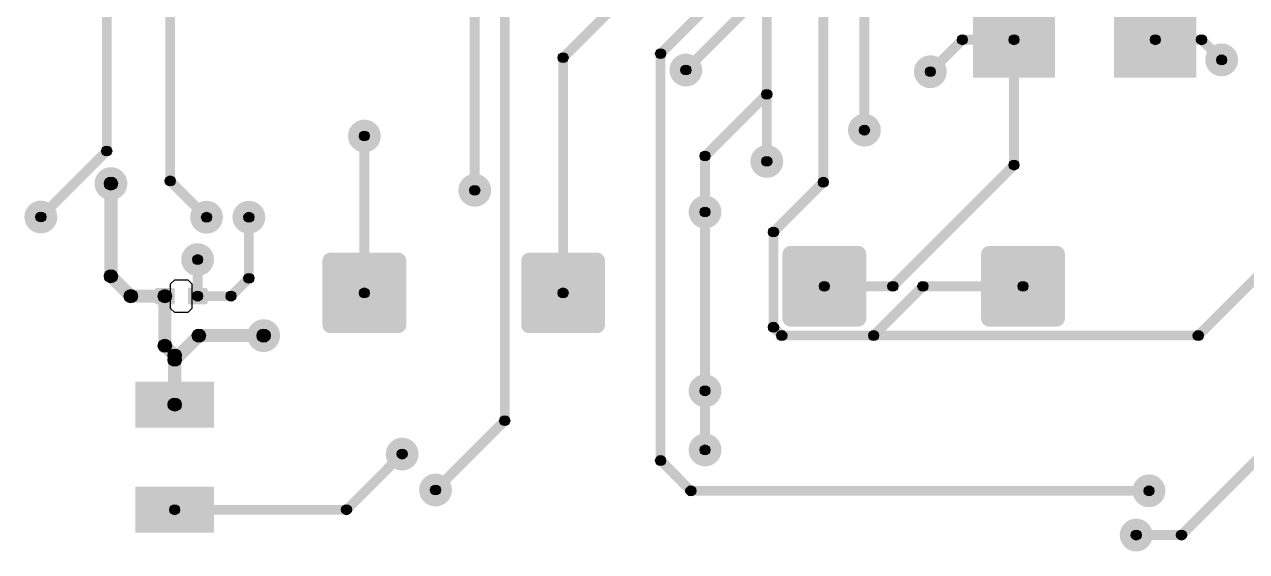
# Model space of a CAD drawing. Header units: millimetres. Extents: x 0 to 3.58, y 0 to 2.95.
# Drawn here: x 1.34 to 2.804, y 0.076 to 0.707 of the extents above; entities that cross this region are included whole.
import ezdxf

# ---------------------------------------------------------------- set-up
doc = ezdxf.new("R2010")
doc.units = ezdxf.units.MM
doc.header["$MEASUREMENT"] = 0
doc.layers.add('TopLayer', color=1, linetype='Continuous')
doc.layers.add('ViaHoleLayer', color=16, linetype='Continuous')

# ---------------------------------------------------------------- blocks, each defined once
blk = doc.blocks.new('DIODE__SMB_11')
at = {"layer": 'TopLayer'}
for points in [[(-0.1339, 0.0453), (-0.0354, 0.0453), (-0.0354, -0.0453), (-0.1339, -0.0453)], [(0.0354, 0.0453), (0.1339, 0.0453), (0.1339, -0.0453), (0.0354, -0.0453)]]:
    blk.add_hatch(color=1, dxfattribs=at).paths.add_polyline_path(points)
blk = doc.blocks.new('CAPMP7343X310N_14')
at = {"layer": 'TopLayer'}
h = blk.add_hatch(color=1, dxfattribs=at)
edge = h.paths.add_edge_path()
edge.add_arc((-0.1596, -0.0386), 0.00965, 180, 270)
edge.add_line((-0.1596, -0.0482), (-0.0785, -0.0482))
edge.add_arc((-0.0785, -0.0386), 0.00965, 270, 360)
edge.add_line((-0.0689, -0.0386), (-0.0689, 0.0386))
edge.add_arc((-0.0785, 0.0386), 0.00965, 0, 90)
edge.add_line((-0.0785, 0.0482), (-0.1596, 0.0482))
edge.add_arc((-0.1596, 0.0386), 0.00965, 90, 180)
edge.add_line((-0.1693, 0.0386), (-0.1693, -0.0386))
h = blk.add_hatch(color=1, dxfattribs=at)
edge = h.paths.add_edge_path()
edge.add_arc((0.0785, -0.0386), 0.00965, 180, 270)
edge.add_line((0.0785, -0.0482), (0.1596, -0.0482))
edge.add_arc((0.1596, -0.0386), 0.00965, 270, 360)
edge.add_line((0.1693, -0.0386), (0.1693, 0.0386))
edge.add_arc((0.1596, 0.0386), 0.00965, 0, 90)
edge.add_line((0.1596, 0.0482), (0.0785, 0.0482))
edge.add_arc((0.0785, 0.0386), 0.00965, 90, 180)
edge.add_line((0.0689, 0.0386), (0.0689, -0.0386))
blk = doc.blocks.new('CAPMP7343X310N_15')
at = {"layer": 'TopLayer'}
h = blk.add_hatch(color=1, dxfattribs=at)
edge = h.paths.add_edge_path()
edge.add_arc((-0.1596, -0.0386), 0.00965, 180, 270)
edge.add_line((-0.1596, -0.0482), (-0.0785, -0.0482))
edge.add_arc((-0.0785, -0.0386), 0.00965, 270, 360)
edge.add_line((-0.0689, -0.0386), (-0.0689, 0.0386))
edge.add_arc((-0.0785, 0.0386), 0.00965, 0, 90)
edge.add_line((-0.0785, 0.0482), (-0.1596, 0.0482))
edge.add_arc((-0.1596, 0.0386), 0.00965, 90, 180)
edge.add_line((-0.1693, 0.0386), (-0.1693, -0.0386))
h = blk.add_hatch(color=1, dxfattribs=at)
edge = h.paths.add_edge_path()
edge.add_arc((0.0785, -0.0386), 0.00965, 180, 270)
edge.add_line((0.0785, -0.0482), (0.1596, -0.0482))
edge.add_arc((0.1596, -0.0386), 0.00965, 270, 360)
edge.add_line((0.1693, -0.0386), (0.1693, 0.0386))
edge.add_arc((0.1596, 0.0386), 0.00965, 0, 90)
edge.add_line((0.1596, 0.0482), (0.0785, 0.0482))
edge.add_arc((0.0785, 0.0386), 0.00965, 90, 180)
edge.add_line((0.0689, 0.0386), (0.0689, -0.0386))
blk = doc.blocks.new('CAP__TANTAL_B_72')
at = {"layer": 'TopLayer'}
for points in [[(-0.0906, 0.0472), (-0.0354, 0.0472), (-0.0354, -0.0472), (-0.0906, -0.0472)], [(0.0354, 0.0472), (0.0905, 0.0472), (0.0905, -0.0472), (0.0354, -0.0472)]]:
    blk.add_hatch(color=1, dxfattribs=at).paths.add_polyline_path(points)
blk = doc.blocks.new('CAPC1005X55N_73')
at = {"layer": 'TopLayer'}
h = blk.add_hatch(color=1, dxfattribs=at)
edge = h.paths.add_edge_path()
edge.add_arc((-0.0295, -0.0079), 0.00197, 180, 270)
edge.add_line((-0.0295, -0.0098), (-0.0098, -0.0098))
edge.add_arc((-0.0098, -0.0079), 0.00197, 270, 360)
edge.add_line((-0.0079, -0.0079), (-0.0079, 0.0079))
edge.add_arc((-0.0098, 0.0079), 0.00197, 0, 90)
edge.add_line((-0.0098, 0.0098), (-0.0295, 0.0098))
edge.add_arc((-0.0295, 0.0079), 0.00197, 90, 180)
edge.add_line((-0.0315, 0.0079), (-0.0315, -0.0079))
h = blk.add_hatch(color=1, dxfattribs=at)
edge = h.paths.add_edge_path()
edge.add_arc((0.0098, -0.0079), 0.00197, 180, 270)
edge.add_line((0.0098, -0.0098), (0.0295, -0.0098))
edge.add_arc((0.0295, -0.0079), 0.00197, 270, 360)
edge.add_line((0.0315, -0.0079), (0.0315, 0.0079))
edge.add_arc((0.0295, 0.0079), 0.00197, 0, 90)
edge.add_line((0.0295, 0.0098), (0.0098, 0.0098))
edge.add_arc((0.0098, 0.0079), 0.00197, 90, 180)
edge.add_line((0.0079, 0.0079), (0.0079, -0.0079))
for p, q in [((-0.0128, 0.0148), (-0.0079, 0.0197)), ((-0.0128, -0.0148), (-0.0128, 0.0148)), ((-0.0079, 0.0197), (0.0079, 0.0197)), ((0.0079, 0.0197), (0.0128, 0.0148)), ((0.0128, 0.0148), (0.0128, -0.0148)), ((-0.0079, -0.0197), (-0.0128, -0.0148)), ((0.0079, -0.0197), (-0.0079, -0.0197)), ((0.0128, -0.0148), (0.0079, -0.0197))]:
    blk.add_line(p, q, dxfattribs=at)

msp = doc.modelspace()

# ---------------------------------------------------------------- hatches: boundary and pattern name
at = {"layer": 'TopLayer'}
for points in [[(1.4442, 0.5557), (1.4324, 0.5557), (1.4324, 1.2857), (1.4442, 1.2857)], [(1.9212, 0.2327), (1.9094, 0.2327), (1.9094, 1.0377), (1.9212, 1.0377)], [(1.8852, 0.5087), (1.8734, 0.5087), (1.8734, 0.9797), (1.8852, 0.9797)], [(2.2352, 0.6237), (2.2234, 0.6237), (2.2234, 0.9337), (2.2352, 0.9337)], [(2.687, 0.8075), (2.6988, 0.8077), (2.7008, 0.6891), (2.689, 0.6889)], [(1.9894, 0.6634), (1.9811, 0.6718), (2.0931, 0.7838), (2.1015, 0.7755)], [(2.303, 0.5184), (2.2911, 0.5184), (2.2911, 0.7797), (2.303, 0.7797)], [(2.1062, 0.6682), (2.0978, 0.6765), (2.1728, 0.7515), (2.1812, 0.7432)], [(1.5202, 0.5199), (1.5084, 0.5199), (1.5084, 0.7427), (1.5202, 0.7427)], [(2.3522, 0.5807), (2.3404, 0.5807), (2.3404, 0.7347), (2.3522, 0.7347)], [(2.1365, 0.6485), (2.1281, 0.6568), (2.2011, 0.7298), (2.2095, 0.7215)], [(2.4295, 0.6465), (2.4211, 0.6548), (2.4595, 0.6932), (2.4678, 0.6848)], [(2.4636, 0.6831), (2.4636, 0.6949), (2.5256, 0.6949), (2.5256, 0.6831)], [(2.5315, 0.5389), (2.5197, 0.5389), (2.5197, 0.689), (2.5315, 0.689)], [(2.6949, 0.6831), (2.6949, 0.6949), (2.7503, 0.6949), (2.7503, 0.6831)], [(2.7461, 0.6848), (2.7545, 0.6932), (2.7786, 0.669), (2.7703, 0.6607)], [(1.9911, 0.3858), (1.9793, 0.3858), (1.9793, 0.6676), (1.9911, 0.6676)], [(2.1079, 0.185), (2.0961, 0.185), (2.0961, 0.6724), (2.1079, 0.6724)], [(2.1595, 0.5455), (2.1511, 0.5538), (2.2251, 0.6278), (2.2335, 0.6195)], [(2.2352, 0.5433), (2.2234, 0.5433), (2.2234, 0.6237), (2.2352, 0.6237)], [(1.753, 0.3858), (1.7411, 0.3858), (1.7411, 0.5737), (1.753, 0.5737)], [(1.3635, 0.4725), (1.3551, 0.4808), (1.4341, 0.5598), (1.4425, 0.5515)], [(2.1612, 0.4827), (2.1494, 0.4827), (2.1494, 0.5497), (2.1612, 0.5497)], [(2.3845, 0.3895), (2.3762, 0.3979), (2.5214, 0.5431), (2.5298, 0.5348)], [(1.4512, 0.4057), (1.4354, 0.4057), (1.4354, 0.5167), (1.4512, 0.5167)], [(1.5101, 0.5158), (1.5185, 0.5241), (1.5621, 0.4806), (1.5537, 0.4722)], [(2.2415, 0.4545), (2.2331, 0.4628), (2.2929, 0.5226), (2.3012, 0.5142)], [(1.6145, 0.4033), (1.6027, 0.4033), (1.6027, 0.4764), (1.6145, 0.4764)], [(2.1612, 0.2685), (2.1494, 0.2685), (2.1494, 0.4827), (2.1612, 0.4827)], [(2.2432, 0.3447), (2.2314, 0.3447), (2.2314, 0.4587), (2.2432, 0.4587)], [(2.7505, 0.3305), (2.7421, 0.3388), (2.8505, 0.4472), (2.8588, 0.4388)], [(1.5532, 0.3819), (1.5413, 0.3819), (1.5413, 0.4257), (1.5532, 0.4257)], [(1.4378, 0.4001), (1.4489, 0.4112), (1.4727, 0.3875), (1.4615, 0.3763)], [(1.5914, 0.3777), (1.583, 0.3861), (1.6044, 0.4075), (1.6128, 0.3991)], [(2.2982, 0.3878), (2.2982, 0.3996), (2.3804, 0.3996), (2.3804, 0.3878)], [(2.3615, 0.3305), (2.3531, 0.3388), (2.4122, 0.3979), (2.4205, 0.3895)], [(2.4164, 0.3878), (2.4164, 0.3996), (2.5364, 0.3996), (2.5364, 0.3878)], [(1.4671, 0.374), (1.4671, 0.3898), (1.5079, 0.3898), (1.5079, 0.374)], [(1.5157, 0.3225), (1.5, 0.3225), (1.5, 0.3819), (1.5157, 0.3819)], [(1.5472, 0.376), (1.5472, 0.3878), (1.5872, 0.3878), (1.5872, 0.376)], [(1.5253, 0.3001), (1.5141, 0.3112), (1.5431, 0.3402), (1.5542, 0.3291)], [(1.5487, 0.3268), (1.5487, 0.3425), (1.6263, 0.3425), (1.6263, 0.3268)], [(2.2331, 0.3405), (2.2415, 0.3488), (2.2515, 0.3388), (2.2431, 0.3305)], [(2.2473, 0.3288), (2.2473, 0.3406), (2.3573, 0.3406), (2.3573, 0.3288)], [(2.3573, 0.3288), (2.3573, 0.3406), (2.7463, 0.3406), (2.7463, 0.3288)], [(1.5023, 0.3169), (1.5134, 0.328), (1.5253, 0.3162), (1.5141, 0.3051)], [(1.5276, 0.3057), (1.5118, 0.3057), (1.5118, 0.3107), (1.5276, 0.3107)], [(1.5276, 0.252), (1.5118, 0.252), (1.5118, 0.3057), (1.5276, 0.3057)], [(2.1612, 0.1977), (2.1494, 0.1977), (2.1494, 0.2685), (2.1612, 0.2685)], [(1.8365, 0.1455), (1.8281, 0.1538), (1.9111, 0.2368), (1.9195, 0.2285)], [(2.7305, 0.0915), (2.7221, 0.0998), (2.8713, 0.249), (2.8796, 0.2406)], [(1.7298, 0.1218), (1.7215, 0.1302), (1.7881, 0.1968), (1.7965, 0.1885)], [(2.0978, 0.1808), (2.1062, 0.1892), (2.1425, 0.1528), (2.1341, 0.1445)], [(2.1383, 0.1428), (2.1383, 0.1546), (2.6873, 0.1546), (2.6873, 0.1428)], [(1.5197, 0.1201), (1.5197, 0.1319), (1.7256, 0.1319), (1.7256, 0.1201)], [(2.672, 0.0898), (2.672, 0.1016), (2.7263, 0.1016), (2.7263, 0.0898)]]:
    msp.add_hatch(color=1, dxfattribs=at).paths.add_polyline_path(points)
h = msp.add_hatch(color=1, dxfattribs=at)
edge = h.paths.add_edge_path()
edge.add_arc((2.4636, 0.689), 0.00591, 0, 360)
h = msp.add_hatch(color=1, dxfattribs=at)
edge = h.paths.add_edge_path()
edge.add_arc((2.4636, 0.689), 0.00591, 0, 360)
h = msp.add_hatch(color=1, dxfattribs=at)
edge = h.paths.add_edge_path()
edge.add_arc((2.5256, 0.689), 0.00591, 0, 360)
h = msp.add_hatch(color=1, dxfattribs=at)
edge = h.paths.add_edge_path()
edge.add_arc((2.5256, 0.689), 0.00591, 0, 360)
h = msp.add_hatch(color=1, dxfattribs=at)
edge = h.paths.add_edge_path()
edge.add_arc((2.6949, 0.689), 0.00591, 0, 360)
h = msp.add_hatch(color=1, dxfattribs=at)
edge = h.paths.add_edge_path()
edge.add_arc((2.6949, 0.689), 0.00591, 0, 360)
h = msp.add_hatch(color=1, dxfattribs=at)
edge = h.paths.add_edge_path()
edge.add_arc((2.7503, 0.689), 0.00591, 0, 360)
h = msp.add_hatch(color=1, dxfattribs=at)
edge = h.paths.add_edge_path()
edge.add_arc((2.7503, 0.689), 0.00591, 0, 360)
h = msp.add_hatch(color=1, dxfattribs=at)
edge = h.paths.add_edge_path()
edge.add_arc((2.102, 0.6724), 0.00591, 0, 360)
h = msp.add_hatch(color=1, dxfattribs=at)
edge = h.paths.add_edge_path()
edge.add_arc((2.102, 0.6724), 0.00591, 0, 360)
h = msp.add_hatch(color=1, dxfattribs=at)
edge = h.paths.add_edge_path()
edge.add_arc((2.7744, 0.6649), 0.0197, 0, 360)
h = msp.add_hatch(color=1, dxfattribs=at)
edge = h.paths.add_edge_path()
edge.add_arc((1.9852, 0.6676), 0.00591, 0, 360)
h = msp.add_hatch(color=1, dxfattribs=at)
edge = h.paths.add_edge_path()
edge.add_arc((1.9852, 0.6676), 0.00591, 0, 360)
h = msp.add_hatch(color=1, dxfattribs=at)
edge = h.paths.add_edge_path()
edge.add_arc((2.1323, 0.6527), 0.0197, 0, 360)
h = msp.add_hatch(color=1, dxfattribs=at)
edge = h.paths.add_edge_path()
edge.add_arc((2.4253, 0.6507), 0.0197, 0, 360)
h = msp.add_hatch(color=1, dxfattribs=at)
edge = h.paths.add_edge_path()
edge.add_arc((2.7744, 0.6649), 0.00591, 0, 360)
h = msp.add_hatch(color=1, dxfattribs=at)
edge = h.paths.add_edge_path()
edge.add_arc((2.1323, 0.6527), 0.00591, 0, 360)
h = msp.add_hatch(color=1, dxfattribs=at)
edge = h.paths.add_edge_path()
edge.add_arc((2.4253, 0.6507), 0.00591, 0, 360)
h = msp.add_hatch(color=1, dxfattribs=at)
edge = h.paths.add_edge_path()
edge.add_arc((2.2293, 0.6237), 0.00591, 0, 360)
h = msp.add_hatch(color=1, dxfattribs=at)
edge = h.paths.add_edge_path()
edge.add_arc((2.2293, 0.6237), 0.00591, 0, 360)
h = msp.add_hatch(color=1, dxfattribs=at)
edge = h.paths.add_edge_path()
edge.add_arc((2.2293, 0.6237), 0.00591, 0, 360)
h = msp.add_hatch(color=1, dxfattribs=at)
edge = h.paths.add_edge_path()
edge.add_arc((1.747, 0.5737), 0.0197, 0, 360)
h = msp.add_hatch(color=1, dxfattribs=at)
edge = h.paths.add_edge_path()
edge.add_arc((2.3463, 0.5807), 0.0197, 0, 360)
h = msp.add_hatch(color=1, dxfattribs=at)
edge = h.paths.add_edge_path()
edge.add_arc((2.3463, 0.5807), 0.00591, 0, 360)
h = msp.add_hatch(color=1, dxfattribs=at)
edge = h.paths.add_edge_path()
edge.add_arc((1.747, 0.5737), 0.00591, 0, 360)
h = msp.add_hatch(color=1, dxfattribs=at)
edge = h.paths.add_edge_path()
edge.add_arc((1.4383, 0.5557), 0.00591, 0, 360)
h = msp.add_hatch(color=1, dxfattribs=at)
edge = h.paths.add_edge_path()
edge.add_arc((1.4383, 0.5557), 0.00591, 0, 360)
h = msp.add_hatch(color=1, dxfattribs=at)
edge = h.paths.add_edge_path()
edge.add_arc((2.2293, 0.5433), 0.0197, 0, 360)
h = msp.add_hatch(color=1, dxfattribs=at)
edge = h.paths.add_edge_path()
edge.add_arc((2.1553, 0.5497), 0.00591, 0, 360)
h = msp.add_hatch(color=1, dxfattribs=at)
edge = h.paths.add_edge_path()
edge.add_arc((2.1553, 0.5497), 0.00591, 0, 360)
h = msp.add_hatch(color=1, dxfattribs=at)
edge = h.paths.add_edge_path()
edge.add_arc((2.2293, 0.5433), 0.00591, 0, 360)
h = msp.add_hatch(color=1, dxfattribs=at)
edge = h.paths.add_edge_path()
edge.add_arc((2.5256, 0.5389), 0.00591, 0, 360)
h = msp.add_hatch(color=1, dxfattribs=at)
edge = h.paths.add_edge_path()
edge.add_arc((2.5256, 0.5389), 0.00591, 0, 360)
h = msp.add_hatch(color=1, dxfattribs=at)
edge = h.paths.add_edge_path()
edge.add_arc((1.4433, 0.5167), 0.0197, 0, 360)
h = msp.add_hatch(color=1, dxfattribs=at)
edge = h.paths.add_edge_path()
edge.add_arc((1.8793, 0.5087), 0.0197, 0, 360)
h = msp.add_hatch(color=1, dxfattribs=at)
edge = h.paths.add_edge_path()
edge.add_arc((1.4433, 0.5167), 0.00787, 0, 360)
h = msp.add_hatch(color=1, dxfattribs=at)
edge = h.paths.add_edge_path()
edge.add_arc((1.5143, 0.5199), 0.00591, 0, 360)
h = msp.add_hatch(color=1, dxfattribs=at)
edge = h.paths.add_edge_path()
edge.add_arc((1.5143, 0.5199), 0.00591, 0, 360)
h = msp.add_hatch(color=1, dxfattribs=at)
edge = h.paths.add_edge_path()
edge.add_arc((1.8793, 0.5087), 0.00591, 0, 360)
h = msp.add_hatch(color=1, dxfattribs=at)
edge = h.paths.add_edge_path()
edge.add_arc((2.297, 0.5184), 0.00591, 0, 360)
h = msp.add_hatch(color=1, dxfattribs=at)
edge = h.paths.add_edge_path()
edge.add_arc((2.297, 0.5184), 0.00591, 0, 360)
h = msp.add_hatch(color=1, dxfattribs=at)
edge = h.paths.add_edge_path()
edge.add_arc((2.1553, 0.4827), 0.0197, 0, 360)
h = msp.add_hatch(color=1, dxfattribs=at)
edge = h.paths.add_edge_path()
edge.add_arc((1.3593, 0.4767), 0.0197, 0, 360)
h = msp.add_hatch(color=1, dxfattribs=at)
edge = h.paths.add_edge_path()
edge.add_arc((1.5579, 0.4764), 0.0197, 0, 360)
h = msp.add_hatch(color=1, dxfattribs=at)
edge = h.paths.add_edge_path()
edge.add_arc((1.6086, 0.4764), 0.0197, 0, 360)
h = msp.add_hatch(color=1, dxfattribs=at)
edge = h.paths.add_edge_path()
edge.add_arc((2.1553, 0.4827), 0.00591, 0, 360)
h = msp.add_hatch(color=1, dxfattribs=at)
edge = h.paths.add_edge_path()
edge.add_arc((2.1553, 0.4827), 0.00591, 0, 360)
h = msp.add_hatch(color=1, dxfattribs=at)
edge = h.paths.add_edge_path()
edge.add_arc((1.3593, 0.4767), 0.00591, 0, 360)
h = msp.add_hatch(color=1, dxfattribs=at)
edge = h.paths.add_edge_path()
edge.add_arc((1.5579, 0.4764), 0.00591, 0, 360)
h = msp.add_hatch(color=1, dxfattribs=at)
edge = h.paths.add_edge_path()
edge.add_arc((1.6086, 0.4764), 0.00591, 0, 360)
h = msp.add_hatch(color=1, dxfattribs=at)
edge = h.paths.add_edge_path()
edge.add_arc((2.2373, 0.4587), 0.00591, 0, 360)
h = msp.add_hatch(color=1, dxfattribs=at)
edge = h.paths.add_edge_path()
edge.add_arc((2.2373, 0.4587), 0.00591, 0, 360)
h = msp.add_hatch(color=1, dxfattribs=at)
edge = h.paths.add_edge_path()
edge.add_arc((1.5472, 0.4257), 0.0197, 0, 360)
h = msp.add_hatch(color=1, dxfattribs=at)
edge = h.paths.add_edge_path()
edge.add_arc((1.5472, 0.4257), 0.00591, 0, 360)
h = msp.add_hatch(color=1, dxfattribs=at)
edge = h.paths.add_edge_path()
edge.add_arc((1.4433, 0.4057), 0.00787, 0, 360)
h = msp.add_hatch(color=1, dxfattribs=at)
edge = h.paths.add_edge_path()
edge.add_arc((1.4433, 0.4057), 0.00787, 0, 360)
h = msp.add_hatch(color=1, dxfattribs=at)
edge = h.paths.add_edge_path()
edge.add_arc((1.6086, 0.4033), 0.00591, 0, 360)
h = msp.add_hatch(color=1, dxfattribs=at)
edge = h.paths.add_edge_path()
edge.add_arc((1.6086, 0.4033), 0.00591, 0, 360)
h = msp.add_hatch(color=1, dxfattribs=at)
edge = h.paths.add_edge_path()
edge.add_arc((2.2982, 0.3937), 0.00591, 0, 360)
h = msp.add_hatch(color=1, dxfattribs=at)
edge = h.paths.add_edge_path()
edge.add_arc((2.3804, 0.3937), 0.00591, 0, 360)
h = msp.add_hatch(color=1, dxfattribs=at)
edge = h.paths.add_edge_path()
edge.add_arc((2.3804, 0.3937), 0.00591, 0, 360)
h = msp.add_hatch(color=1, dxfattribs=at)
edge = h.paths.add_edge_path()
edge.add_arc((2.4164, 0.3937), 0.00591, 0, 360)
h = msp.add_hatch(color=1, dxfattribs=at)
edge = h.paths.add_edge_path()
edge.add_arc((2.4164, 0.3937), 0.00591, 0, 360)
h = msp.add_hatch(color=1, dxfattribs=at)
edge = h.paths.add_edge_path()
edge.add_arc((2.5364, 0.3937), 0.00591, 0, 360)
h = msp.add_hatch(color=1, dxfattribs=at)
edge = h.paths.add_edge_path()
edge.add_arc((1.4671, 0.3819), 0.00787, 0, 360)
h = msp.add_hatch(color=1, dxfattribs=at)
edge = h.paths.add_edge_path()
edge.add_arc((1.4671, 0.3819), 0.00787, 0, 360)
h = msp.add_hatch(color=1, dxfattribs=at)
edge = h.paths.add_edge_path()
edge.add_arc((1.5079, 0.3819), 0.00787, 0, 360)
h = msp.add_hatch(color=1, dxfattribs=at)
edge = h.paths.add_edge_path()
edge.add_arc((1.5079, 0.3819), 0.00787, 0, 360)
h = msp.add_hatch(color=1, dxfattribs=at)
edge = h.paths.add_edge_path()
edge.add_arc((1.5472, 0.3819), 0.00591, 0, 360)
h = msp.add_hatch(color=1, dxfattribs=at)
edge = h.paths.add_edge_path()
edge.add_arc((1.5472, 0.3819), 0.00591, 0, 360)
h = msp.add_hatch(color=1, dxfattribs=at)
edge = h.paths.add_edge_path()
edge.add_arc((1.5872, 0.3819), 0.00591, 0, 360)
h = msp.add_hatch(color=1, dxfattribs=at)
edge = h.paths.add_edge_path()
edge.add_arc((1.5872, 0.3819), 0.00591, 0, 360)
h = msp.add_hatch(color=1, dxfattribs=at)
edge = h.paths.add_edge_path()
edge.add_arc((1.747, 0.3858), 0.00591, 0, 360)
h = msp.add_hatch(color=1, dxfattribs=at)
edge = h.paths.add_edge_path()
edge.add_arc((1.9852, 0.3858), 0.00591, 0, 360)
h = msp.add_hatch(color=1, dxfattribs=at)
edge = h.paths.add_edge_path()
edge.add_arc((1.6263, 0.3346), 0.0197, 0, 360)
h = msp.add_hatch(color=1, dxfattribs=at)
edge = h.paths.add_edge_path()
edge.add_arc((1.5487, 0.3346), 0.00787, 0, 360)
h = msp.add_hatch(color=1, dxfattribs=at)
edge = h.paths.add_edge_path()
edge.add_arc((1.5487, 0.3346), 0.00787, 0, 360)
h = msp.add_hatch(color=1, dxfattribs=at)
edge = h.paths.add_edge_path()
edge.add_arc((1.6263, 0.3346), 0.00787, 0, 360)
h = msp.add_hatch(color=1, dxfattribs=at)
edge = h.paths.add_edge_path()
edge.add_arc((2.2373, 0.3447), 0.00591, 0, 360)
h = msp.add_hatch(color=1, dxfattribs=at)
edge = h.paths.add_edge_path()
edge.add_arc((2.2373, 0.3447), 0.00591, 0, 360)
h = msp.add_hatch(color=1, dxfattribs=at)
edge = h.paths.add_edge_path()
edge.add_arc((2.2473, 0.3347), 0.00591, 0, 360)
h = msp.add_hatch(color=1, dxfattribs=at)
edge = h.paths.add_edge_path()
edge.add_arc((2.2473, 0.3347), 0.00591, 0, 360)
h = msp.add_hatch(color=1, dxfattribs=at)
edge = h.paths.add_edge_path()
edge.add_arc((2.3573, 0.3347), 0.00591, 0, 360)
h = msp.add_hatch(color=1, dxfattribs=at)
edge = h.paths.add_edge_path()
edge.add_arc((2.3573, 0.3347), 0.00591, 0, 360)
h = msp.add_hatch(color=1, dxfattribs=at)
edge = h.paths.add_edge_path()
edge.add_arc((2.3573, 0.3347), 0.00591, 0, 360)
h = msp.add_hatch(color=1, dxfattribs=at)
edge = h.paths.add_edge_path()
edge.add_arc((2.7463, 0.3347), 0.00591, 0, 360)
h = msp.add_hatch(color=1, dxfattribs=at)
edge = h.paths.add_edge_path()
edge.add_arc((2.7463, 0.3347), 0.00591, 0, 360)
h = msp.add_hatch(color=1, dxfattribs=at)
edge = h.paths.add_edge_path()
edge.add_arc((1.5079, 0.3225), 0.00787, 0, 360)
h = msp.add_hatch(color=1, dxfattribs=at)
edge = h.paths.add_edge_path()
edge.add_arc((1.5079, 0.3225), 0.00787, 0, 360)
h = msp.add_hatch(color=1, dxfattribs=at)
edge = h.paths.add_edge_path()
edge.add_arc((1.5197, 0.3107), 0.00787, 0, 360)
h = msp.add_hatch(color=1, dxfattribs=at)
edge = h.paths.add_edge_path()
edge.add_arc((1.5197, 0.3107), 0.00787, 0, 360)
h = msp.add_hatch(color=1, dxfattribs=at)
edge = h.paths.add_edge_path()
edge.add_arc((1.5197, 0.3057), 0.00787, 0, 360)
h = msp.add_hatch(color=1, dxfattribs=at)
edge = h.paths.add_edge_path()
edge.add_arc((1.5197, 0.3057), 0.00787, 0, 360)
h = msp.add_hatch(color=1, dxfattribs=at)
edge = h.paths.add_edge_path()
edge.add_arc((1.5197, 0.3057), 0.00787, 0, 360)
h = msp.add_hatch(color=1, dxfattribs=at)
edge = h.paths.add_edge_path()
edge.add_arc((2.1553, 0.2685), 0.0197, 0, 360)
h = msp.add_hatch(color=1, dxfattribs=at)
edge = h.paths.add_edge_path()
edge.add_arc((2.1553, 0.2685), 0.00591, 0, 360)
h = msp.add_hatch(color=1, dxfattribs=at)
edge = h.paths.add_edge_path()
edge.add_arc((2.1553, 0.2685), 0.00591, 0, 360)
h = msp.add_hatch(color=1, dxfattribs=at)
edge = h.paths.add_edge_path()
edge.add_arc((1.5197, 0.252), 0.00787, 0, 360)
h = msp.add_hatch(color=1, dxfattribs=at)
edge = h.paths.add_edge_path()
edge.add_arc((1.9153, 0.2327), 0.00591, 0, 360)
h = msp.add_hatch(color=1, dxfattribs=at)
edge = h.paths.add_edge_path()
edge.add_arc((1.9153, 0.2327), 0.00591, 0, 360)
h = msp.add_hatch(color=1, dxfattribs=at)
edge = h.paths.add_edge_path()
edge.add_arc((1.7923, 0.1927), 0.0197, 0, 360)
h = msp.add_hatch(color=1, dxfattribs=at)
edge = h.paths.add_edge_path()
edge.add_arc((2.1553, 0.1977), 0.0197, 0, 360)
h = msp.add_hatch(color=1, dxfattribs=at)
edge = h.paths.add_edge_path()
edge.add_arc((1.7923, 0.1927), 0.00591, 0, 360)
h = msp.add_hatch(color=1, dxfattribs=at)
edge = h.paths.add_edge_path()
edge.add_arc((2.102, 0.185), 0.00591, 0, 360)
h = msp.add_hatch(color=1, dxfattribs=at)
edge = h.paths.add_edge_path()
edge.add_arc((2.102, 0.185), 0.00591, 0, 360)
h = msp.add_hatch(color=1, dxfattribs=at)
edge = h.paths.add_edge_path()
edge.add_arc((2.1553, 0.1977), 0.00591, 0, 360)
h = msp.add_hatch(color=1, dxfattribs=at)
edge = h.paths.add_edge_path()
edge.add_arc((1.8323, 0.1497), 0.0197, 0, 360)
h = msp.add_hatch(color=1, dxfattribs=at)
edge = h.paths.add_edge_path()
edge.add_arc((2.6873, 0.1487), 0.0197, 0, 360)
h = msp.add_hatch(color=1, dxfattribs=at)
edge = h.paths.add_edge_path()
edge.add_arc((1.8323, 0.1497), 0.00591, 0, 360)
h = msp.add_hatch(color=1, dxfattribs=at)
edge = h.paths.add_edge_path()
edge.add_arc((2.1383, 0.1487), 0.00591, 0, 360)
h = msp.add_hatch(color=1, dxfattribs=at)
edge = h.paths.add_edge_path()
edge.add_arc((2.1383, 0.1487), 0.00591, 0, 360)
h = msp.add_hatch(color=1, dxfattribs=at)
edge = h.paths.add_edge_path()
edge.add_arc((2.6873, 0.1487), 0.00591, 0, 360)
h = msp.add_hatch(color=1, dxfattribs=at)
edge = h.paths.add_edge_path()
edge.add_arc((1.5197, 0.126), 0.00591, 0, 360)
h = msp.add_hatch(color=1, dxfattribs=at)
edge = h.paths.add_edge_path()
edge.add_arc((1.7256, 0.126), 0.00591, 0, 360)
h = msp.add_hatch(color=1, dxfattribs=at)
edge = h.paths.add_edge_path()
edge.add_arc((1.7256, 0.126), 0.00591, 0, 360)
h = msp.add_hatch(color=1, dxfattribs=at)
edge = h.paths.add_edge_path()
edge.add_arc((2.672, 0.0957), 0.0197, 0, 360)
h = msp.add_hatch(color=1, dxfattribs=at)
edge = h.paths.add_edge_path()
edge.add_arc((2.672, 0.0957), 0.00591, 0, 360)
h = msp.add_hatch(color=1, dxfattribs=at)
edge = h.paths.add_edge_path()
edge.add_arc((2.7263, 0.0957), 0.00591, 0, 360)
h = msp.add_hatch(color=1, dxfattribs=at)
edge = h.paths.add_edge_path()
edge.add_arc((2.7263, 0.0957), 0.00591, 0, 360)
at = {"layer": 'ViaHoleLayer'}
h = msp.add_hatch(color=16, dxfattribs=at)
edge = h.paths.add_edge_path()
edge.add_arc((2.7744, 0.6649), 0.0118, 0, 360)
h = msp.add_hatch(color=16, dxfattribs=at)
edge = h.paths.add_edge_path()
edge.add_arc((2.1323, 0.6527), 0.0118, 0, 360)
h = msp.add_hatch(color=16, dxfattribs=at)
edge = h.paths.add_edge_path()
edge.add_arc((2.4253, 0.6507), 0.0118, 0, 360)
h = msp.add_hatch(color=16, dxfattribs=at)
edge = h.paths.add_edge_path()
edge.add_arc((2.3463, 0.5807), 0.0118, 0, 360)
h = msp.add_hatch(color=16, dxfattribs=at)
edge = h.paths.add_edge_path()
edge.add_arc((1.747, 0.5737), 0.0118, 0, 360)
h = msp.add_hatch(color=16, dxfattribs=at)
edge = h.paths.add_edge_path()
edge.add_arc((2.2293, 0.5433), 0.0118, 0, 360)
h = msp.add_hatch(color=16, dxfattribs=at)
edge = h.paths.add_edge_path()
edge.add_arc((1.4433, 0.5167), 0.0118, 0, 360)
h = msp.add_hatch(color=16, dxfattribs=at)
edge = h.paths.add_edge_path()
edge.add_arc((1.8793, 0.5087), 0.0118, 0, 360)
h = msp.add_hatch(color=16, dxfattribs=at)
edge = h.paths.add_edge_path()
edge.add_arc((1.3593, 0.4767), 0.0118, 0, 360)
h = msp.add_hatch(color=16, dxfattribs=at)
edge = h.paths.add_edge_path()
edge.add_arc((1.5579, 0.4764), 0.0118, 0, 360)
h = msp.add_hatch(color=16, dxfattribs=at)
edge = h.paths.add_edge_path()
edge.add_arc((1.6086, 0.4764), 0.0118, 0, 360)
h = msp.add_hatch(color=16, dxfattribs=at)
edge = h.paths.add_edge_path()
edge.add_arc((2.1553, 0.4827), 0.0118, 0, 360)
h = msp.add_hatch(color=16, dxfattribs=at)
edge = h.paths.add_edge_path()
edge.add_arc((1.5472, 0.4257), 0.0118, 0, 360)
h = msp.add_hatch(color=16, dxfattribs=at)
edge = h.paths.add_edge_path()
edge.add_arc((1.6263, 0.3346), 0.0118, 0, 360)
h = msp.add_hatch(color=16, dxfattribs=at)
edge = h.paths.add_edge_path()
edge.add_arc((2.1553, 0.2685), 0.0118, 0, 360)
h = msp.add_hatch(color=16, dxfattribs=at)
edge = h.paths.add_edge_path()
edge.add_arc((2.1553, 0.1977), 0.0118, 0, 360)
h = msp.add_hatch(color=16, dxfattribs=at)
edge = h.paths.add_edge_path()
edge.add_arc((1.7923, 0.1927), 0.0118, 0, 360)
h = msp.add_hatch(color=16, dxfattribs=at)
edge = h.paths.add_edge_path()
edge.add_arc((1.8323, 0.1497), 0.0118, 0, 360)
h = msp.add_hatch(color=16, dxfattribs=at)
edge = h.paths.add_edge_path()
edge.add_arc((2.6873, 0.1487), 0.0118, 0, 360)
h = msp.add_hatch(color=16, dxfattribs=at)
edge = h.paths.add_edge_path()
edge.add_arc((2.672, 0.0957), 0.0118, 0, 360)

# ---------------------------------------------------------------- linework, layer by layer
at = {"layer": 'TopLayer'}
for centre, radius in [((2.4636, 0.689), 0.00591), ((2.4636, 0.689), 0.00591), ((2.5256, 0.689), 0.00591), ((2.5256, 0.689), 0.00591), ((2.6949, 0.689), 0.00591), ((2.6949, 0.689), 0.00591), ((2.7503, 0.689), 0.00591), ((2.7503, 0.689), 0.00591), ((2.102, 0.6724), 0.00591), ((2.102, 0.6724), 0.00591), ((1.9852, 0.6676), 0.00591), ((1.9852, 0.6676), 0.00591), ((2.7744, 0.6649), 0.00591), ((2.1323, 0.6527), 0.00591), ((2.4253, 0.6507), 0.00591), ((2.2293, 0.6237), 0.00591), ((2.2293, 0.6237), 0.00591), ((2.2293, 0.6237), 0.00591), ((2.3463, 0.5807), 0.00591), ((1.747, 0.5737), 0.00591), ((1.4383, 0.5557), 0.00591), ((1.4383, 0.5557), 0.00591), ((2.1553, 0.5497), 0.00591), ((2.1553, 0.5497), 0.00591), ((2.2293, 0.5433), 0.00591), ((2.5256, 0.5389), 0.00591), ((2.5256, 0.5389), 0.00591), ((1.4433, 0.5167), 0.00787), ((1.5143, 0.5199), 0.00591), ((1.5143, 0.5199), 0.00591), ((1.8793, 0.5087), 0.00591), ((2.297, 0.5184), 0.00591), ((2.297, 0.5184), 0.00591), ((2.1553, 0.4827), 0.00591), ((2.1553, 0.4827), 0.00591), ((1.3593, 0.4767), 0.00591), ((1.5579, 0.4764), 0.00591), ((1.6086, 0.4764), 0.00591), ((2.2373, 0.4587), 0.00591), ((2.2373, 0.4587), 0.00591), ((1.5472, 0.4257), 0.00591), ((1.4433, 0.4057), 0.00787), ((1.4433, 0.4057), 0.00787), ((1.6086, 0.4033), 0.00591), ((1.6086, 0.4033), 0.00591), ((2.2982, 0.3937), 0.00591), ((2.3804, 0.3937), 0.00591), ((2.3804, 0.3937), 0.00591), ((2.4164, 0.3937), 0.00591), ((2.4164, 0.3937), 0.00591), ((2.5364, 0.3937), 0.00591), ((1.4671, 0.3819), 0.00787), ((1.4671, 0.3819), 0.00787), ((1.5079, 0.3819), 0.00787), ((1.5079, 0.3819), 0.00787), ((1.5472, 0.3819), 0.00591), ((1.5472, 0.3819), 0.00591), ((1.5872, 0.3819), 0.00591), ((1.5872, 0.3819), 0.00591), ((1.747, 0.3858), 0.00591), ((1.9852, 0.3858), 0.00591), ((1.5487, 0.3346), 0.00787), ((1.5487, 0.3346), 0.00787), ((1.6263, 0.3346), 0.00787), ((2.2373, 0.3447), 0.00591), ((2.2373, 0.3447), 0.00591), ((2.2473, 0.3347), 0.00591), ((2.2473, 0.3347), 0.00591), ((2.3573, 0.3347), 0.00591), ((2.3573, 0.3347), 0.00591), ((2.3573, 0.3347), 0.00591), ((2.7463, 0.3347), 0.00591), ((2.7463, 0.3347), 0.00591), ((1.5079, 0.3225), 0.00787), ((1.5079, 0.3225), 0.00787), ((1.5197, 0.3107), 0.00787), ((1.5197, 0.3107), 0.00787), ((1.5197, 0.3057), 0.00787), ((1.5197, 0.3057), 0.00787), ((1.5197, 0.3057), 0.00787), ((2.1553, 0.2685), 0.00591), ((2.1553, 0.2685), 0.00591), ((1.5197, 0.252), 0.00787), ((1.9153, 0.2327), 0.00591), ((1.9153, 0.2327), 0.00591), ((1.7923, 0.1927), 0.00591), ((2.102, 0.185), 0.00591), ((2.102, 0.185), 0.00591), ((2.1553, 0.1977), 0.00591), ((1.8323, 0.1497), 0.00591), ((2.1383, 0.1487), 0.00591), ((2.1383, 0.1487), 0.00591), ((2.6873, 0.1487), 0.00591), ((1.5197, 0.126), 0.00591), ((1.7256, 0.126), 0.00591), ((1.7256, 0.126), 0.00591), ((2.672, 0.0957), 0.00591), ((2.7263, 0.0957), 0.00591), ((2.7263, 0.0957), 0.00591)]:
    msp.add_circle(centre, radius, dxfattribs=at)

# ---------------------------------------------------------------- block references
for name, p, rotation in [('DIODE__SMB_11', (2.6102, 0.689), 180), ('CAPMP7343X310N_14', (2.4173, 0.3937), 360), ('CAPMP7343X310N_15', (1.8661, 0.3858), 360), ('CAPC1005X55N_73', (1.5276, 0.3819), 180), ('CAP__TANTAL_B_72', (1.5197, 0.189), 90)]:
    msp.add_blockref(name, p, dxfattribs=dict(rotation=rotation))

doc.saveas('drawing.dxf')
